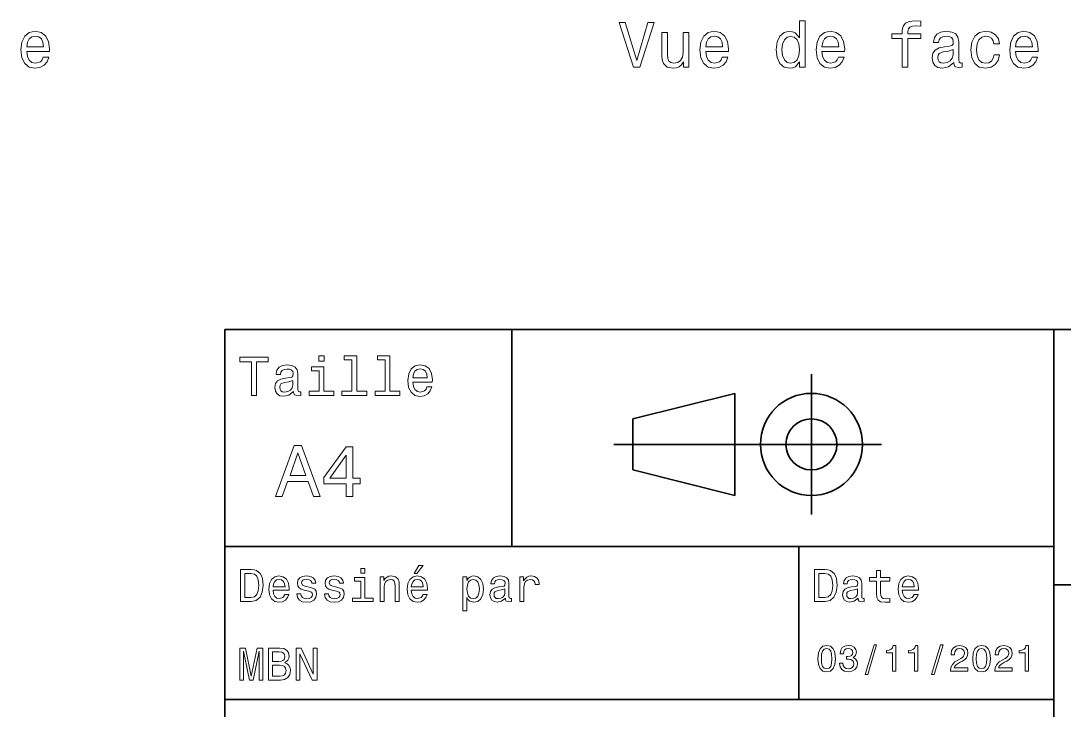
# Model space of a CAD drawing. Extents: x 0 to 297, y 0 to 210.
# Drawn here: x 81 to 162.8, y 40.2 to 94.2 of the extents above; entities that cross this region are included whole.
import ezdxf

# ---------------------------------------------------------------- set-up
doc = ezdxf.new("R2010")
doc.units = 0

msp = doc.modelspace()

# ---------------------------------------------------------------- linework, layer by layer
at = {"color": 7, "lineweight": 35}
for p, q in [((97, 10), (97, 70)), ((97, 70), (287, 70)), ((162, 10), (162, 70)), ((127.5, 61), (148.5, 61)), ((97, 53), (162, 53)), ((162, 50), (287, 50)), ((97, 41), (162, 41))]:
    msp.add_line(p, q, dxfattribs=at)
at = {"color": 7, "lineweight": 35, "ltscale": 0.425}
msp.add_line((119.5, 53), (119.5, 70), dxfattribs=at)
at = {"color": 7, "lineweight": 35, "ltscale": 0.275}
msp.add_line((143, 55.5), (143, 66.5), dxfattribs=at)
at = {"color": 7, "lineweight": 35, "ltscale": 0.206155}
for p, q in [((129, 63), (137, 65)), ((137, 57), (129, 59))]:
    msp.add_line(p, q, dxfattribs=at)
at = {"color": 7, "lineweight": 35, "ltscale": 0.2}
msp.add_line((137, 65), (137, 57), dxfattribs=at)
at = {"color": 7, "lineweight": 35, "ltscale": 0.1}
msp.add_line((129, 59), (129, 63), dxfattribs=at)
at = {"color": 7, "lineweight": 35, "ltscale": 0.3}
msp.add_line((142, 41), (142, 53), dxfattribs=at)
at = {"color": 7, "lineweight": 13}
for points in [[(130.178268, 94.077003), (129.300735, 91.096458), (128.39801, 94.077003), (127.9189, 94.077003), (129.048584, 90.57196), (129.552902, 90.57196), (130.657364, 94.077003)], [(142.065155, 90.990547), (142.065155, 90.57196), (142.508957, 90.57196), (142.508957, 94.193001), (142.07019, 94.193001), (142.07019, 92.866631), (141.7323, 93.249916), (141.525528, 93.340691), (141.288498, 93.375992), (140.859818, 93.275131), (140.526962, 92.992706), (140.310104, 92.538818), (140.234467, 91.928589), (140.310104, 91.318359), (140.526962, 90.859421), (140.859818, 90.57196), (141.288498, 90.476143), (141.525528, 90.511444), (141.737335, 90.602219)], [(150.124237, 92.811157), (150.124237, 90.57196), (150.568039, 90.57196), (150.568039, 92.811157), (151.576675, 92.811157), (151.576675, 93.189392), (150.568039, 93.189392), (150.568039, 93.35582), (150.603333, 93.557549), (150.71933, 93.693718), (150.916016, 93.774406), (151.198441, 93.804672), (151.576675, 93.7845), (151.576675, 94.167786), (151.097565, 94.193001), (150.663849, 94.147606), (150.361267, 94.011444), (150.179703, 93.774406), (150.124237, 93.436516), (150.124237, 93.189392), (149.312271, 93.189392), (149.312271, 92.811157)], [(81.47963, 91.797462), (83.254837, 91.797462), (83.259888, 92.004234), (83.179192, 92.584206), (82.957291, 93.017929), (82.604263, 93.280174), (82.135246, 93.375992), (81.676315, 93.275131), (81.323288, 92.992706), (81.096344, 92.533775), (81.015648, 91.928589), (81.091293, 91.308273), (81.318237, 90.854378), (81.666229, 90.57196), (82.120117, 90.476143), (82.513489, 90.541702), (82.836258, 90.713173), (83.073288, 90.985504), (83.209457, 91.348618), (82.770691, 91.348618), (82.679916, 91.146889), (82.54879, 90.99559), (82.175591, 90.874557), (81.888123, 90.930031), (81.671265, 91.106544), (81.53006, 91.394005), (81.47963, 91.782333)], [(133.380707, 93.280174), (132.936905, 93.280174), (132.936905, 91.716774), (132.886475, 91.353661), (132.740219, 91.091415), (132.513275, 90.930031), (132.215729, 90.879601), (131.978699, 90.919945), (131.827393, 91.040977), (131.741669, 91.247749), (131.721497, 91.54026), (131.721497, 93.280174), (131.277679, 93.280174), (131.277679, 91.499916), (131.292816, 91.141846), (131.388641, 90.844292), (131.681152, 90.57196), (132.150162, 90.476143), (132.402328, 90.511444), (132.619186, 90.602219), (132.805786, 90.75856), (132.957077, 90.985504), (132.957077, 90.57196), (133.380707, 90.57196)], [(134.717163, 91.797462), (136.492386, 91.797462), (136.497421, 92.004234), (136.416733, 92.584206), (136.194839, 93.017929), (135.841812, 93.280174), (135.372787, 93.375992), (134.913849, 93.275131), (134.560822, 92.992706), (134.333878, 92.533775), (134.253189, 91.928589), (134.328842, 91.308273), (134.555786, 90.854378), (134.903763, 90.57196), (135.357666, 90.476143), (135.751038, 90.541702), (136.073792, 90.713173), (136.310822, 90.985504), (136.446991, 91.348618), (136.00824, 91.348618), (135.91745, 91.146889), (135.786331, 90.99559), (135.413132, 90.874557), (135.125671, 90.930031), (134.908813, 91.106544), (134.767593, 91.394005), (134.717163, 91.782333)], [(143.825241, 91.797462), (145.600449, 91.797462), (145.605499, 92.004234), (145.524811, 92.584206), (145.302902, 93.017929), (144.949875, 93.280174), (144.480865, 93.375992), (144.021927, 93.275131), (143.6689, 92.992706), (143.441956, 92.533775), (143.361267, 91.928589), (143.436905, 91.308273), (143.663849, 90.854378), (144.011841, 90.57196), (144.465729, 90.476143), (144.8591, 90.541702), (145.18187, 90.713173), (145.4189, 90.985504), (145.555069, 91.348618), (145.116302, 91.348618), (145.025528, 91.146889), (144.894409, 90.99559), (144.52121, 90.874557), (144.233734, 90.930031), (144.016876, 91.106544), (143.875671, 91.394005), (143.825241, 91.782333)], [(154.153763, 90.924988), (154.153763, 90.909859), (154.178986, 90.738388), (154.254639, 90.617348), (154.572357, 90.52153), (154.819473, 90.561874), (154.819473, 90.904816), (154.713562, 90.889687), (154.572357, 90.955246), (154.547134, 91.156975), (154.547134, 92.55899), (154.486618, 92.917061), (154.310104, 93.16922), (154.002472, 93.320518), (153.568756, 93.375992), (153.145126, 93.315475), (152.832443, 93.144005), (152.635757, 92.876717), (152.57019, 92.523689), (152.57019, 92.493431), (152.968613, 92.493431), (153.003906, 92.705246), (153.114868, 92.856544), (153.296417, 92.947319), (153.553619, 92.98262), (153.800751, 92.957405), (153.977249, 92.88176), (154.08316, 92.750633), (154.118469, 92.569077), (154.098297, 92.357262), (154.017609, 92.251358), (153.815872, 92.20092), (153.437622, 92.160576), (153.003906, 92.069801), (152.696274, 91.908417), (152.514725, 91.656258), (152.459244, 91.283058), (152.509674, 90.950203), (152.666016, 90.703087), (152.918182, 90.546745), (153.266159, 90.491272), (153.735184, 90.597176)], [(157.305786, 92.382477), (157.744537, 92.382477), (157.653763, 92.785934), (157.436905, 93.103661), (157.099014, 93.300346), (156.660248, 93.375992), (156.176102, 93.275131), (155.807953, 92.992706), (155.575958, 92.533775), (155.49527, 91.918503), (155.570923, 91.308273), (155.797852, 90.854378), (156.15593, 90.57196), (156.645126, 90.476143), (157.078842, 90.551788), (157.416733, 90.763603), (157.648727, 91.096458), (157.749588, 91.54026), (157.325958, 91.54026), (157.250305, 91.257843), (157.1091, 91.046021), (156.907364, 90.914902), (156.660248, 90.874557), (156.352615, 90.940117), (156.130707, 91.141846), (155.994537, 91.469658), (155.949158, 91.933632), (155.994537, 92.38752), (156.135757, 92.715332), (156.362701, 92.917061), (156.660248, 92.987663), (156.922501, 92.942276), (157.119186, 92.826286), (157.250305, 92.634644)], [(159.005356, 91.797462), (160.780563, 91.797462), (160.785614, 92.004234), (160.704926, 92.584206), (160.483017, 93.017929), (160.12999, 93.280174), (159.660965, 93.375992), (159.202042, 93.275131), (158.849014, 92.992706), (158.62207, 92.533775), (158.541382, 91.928589), (158.61702, 91.308273), (158.843964, 90.854378), (159.191956, 90.57196), (159.645844, 90.476143), (160.039215, 90.541702), (160.361984, 90.713173), (160.599014, 90.985504), (160.735184, 91.348618), (160.296417, 91.348618), (160.205643, 91.146889), (160.074524, 90.99559), (159.701324, 90.874557), (159.413849, 90.930031), (159.196991, 91.106544), (159.055786, 91.394005), (159.005356, 91.782333)], [(81.47963, 92.170662), (81.535095, 92.518646), (81.671265, 92.775848), (81.878036, 92.93219), (82.150375, 92.987663), (82.417664, 92.93219), (82.624435, 92.775848), (82.750519, 92.518646), (82.795906, 92.170662)], [(134.717163, 92.170662), (134.772644, 92.518646), (134.908813, 92.775848), (135.115585, 92.93219), (135.387924, 92.987663), (135.655212, 92.93219), (135.861984, 92.775848), (135.988068, 92.518646), (136.033447, 92.170662)], [(141.364136, 92.977577), (141.656647, 92.906975), (141.878555, 92.710289), (142.009674, 92.382477), (142.060104, 91.928589), (142.009674, 91.469658), (141.878555, 91.141846), (141.656647, 90.940117), (141.364136, 90.874557), (141.086761, 90.940117), (140.874954, 91.141846), (140.733734, 91.474701), (140.688354, 91.928589), (140.733734, 92.377434), (140.874954, 92.705246), (141.086761, 92.906975)], [(143.825241, 92.170662), (143.880707, 92.518646), (144.016876, 92.775848), (144.223648, 92.93219), (144.495987, 92.987663), (144.763275, 92.93219), (144.970047, 92.775848), (145.09613, 92.518646), (145.141525, 92.170662)], [(159.005356, 92.170662), (159.060822, 92.518646), (159.196991, 92.775848), (159.403763, 92.93219), (159.676102, 92.987663), (159.94339, 92.93219), (160.150162, 92.775848), (160.276245, 92.518646), (160.321625, 92.170662)], [(154.103333, 91.520088), (154.042816, 91.257843), (153.881439, 91.056107), (153.639359, 90.924988), (153.341812, 90.879601), (153.150162, 90.904816), (153.013992, 90.985504), (152.928268, 91.126717), (152.903046, 91.323402), (152.923218, 91.499916), (153.003906, 91.625992), (153.326675, 91.767204), (153.735184, 91.827721), (154.103333, 91.948761)], [(104.786743, 67.940918), (104.384727, 67.940918), (104.384727, 67.508644), (104.786743, 67.508644)], [(106.969742, 67.621033), (106.969742, 65.157059), (106.187317, 65.157059), (106.187317, 64.837173), (108.128242, 64.837173), (108.128242, 65.157059), (107.350143, 65.157059), (107.350143, 67.940918), (106.373199, 67.940918), (106.373199, 67.621033)], [(109.572044, 67.621033), (109.572044, 65.157059), (108.789627, 65.157059), (108.789627, 64.837173), (110.730545, 64.837173), (110.730545, 65.157059), (109.952454, 65.157059), (109.952454, 67.940918), (108.975502, 67.940918), (108.975502, 67.621033)], [(99.102303, 64.837173), (99.5, 64.837173), (99.5, 67.47406), (100.407784, 67.47406), (100.407784, 67.837173), (98.190201, 67.837173), (98.190201, 67.47406), (99.102303, 67.47406)], [(102.387611, 65.139771), (102.387611, 65.126801), (102.409225, 64.979828), (102.47406, 64.876076), (102.746399, 64.793945), (102.958214, 64.828529), (102.958214, 65.122475), (102.867432, 65.109505), (102.746399, 65.165703), (102.724785, 65.338615), (102.724785, 66.540344), (102.672913, 66.84726), (102.521614, 67.0634), (102.257927, 67.193085), (101.886169, 67.240631), (101.523056, 67.188759), (101.255043, 67.041786), (101.086456, 66.812675), (101.030258, 66.510086), (101.030258, 66.484146), (101.371758, 66.484146), (101.402016, 66.665703), (101.497116, 66.795387), (101.65274, 66.873199), (101.873199, 66.903458), (102.085014, 66.881844), (102.236313, 66.817001), (102.327087, 66.704605), (102.357346, 66.548988), (102.340057, 66.367432), (102.270897, 66.276657), (102.097984, 66.233429), (101.773773, 66.198845), (101.402016, 66.121033), (101.138329, 65.982704), (100.982712, 65.766571), (100.935158, 65.446686), (100.978386, 65.161385), (101.112389, 64.949562), (101.328529, 64.815559), (101.626801, 64.768013), (102.028816, 64.858788)], [(104.773773, 65.157059), (104.773773, 67.080688), (103.796829, 67.080688), (103.796829, 66.756485), (104.393372, 66.756485), (104.393372, 65.157059), (103.615273, 65.157059), (103.615273, 64.837173), (105.560516, 64.837173), (105.560516, 65.157059)], [(111.750717, 65.887604), (113.272339, 65.887604), (113.276657, 66.064842), (113.207497, 66.561958), (113.017288, 66.933716), (112.714699, 67.158501), (112.312683, 67.240631), (111.919312, 67.154175), (111.616714, 66.912102), (111.422188, 66.51873), (111.353027, 66), (111.41787, 65.4683), (111.612396, 65.079247), (111.91066, 64.837173), (112.299713, 64.755043), (112.636887, 64.811234), (112.913544, 64.958214), (113.116714, 65.191643), (113.233429, 65.502876), (112.857346, 65.502876), (112.779541, 65.329971), (112.667145, 65.200287), (112.34726, 65.096542), (112.100868, 65.144089), (111.914986, 65.295387), (111.793945, 65.541786), (111.750717, 65.874634)], [(111.750717, 66.207489), (111.798271, 66.50576), (111.914986, 66.726219), (112.092216, 66.860229), (112.325653, 66.907776), (112.554756, 66.860229), (112.731987, 66.726219), (112.840057, 66.50576), (112.878967, 66.207489)], [(102.344383, 65.649857), (102.292511, 65.425072), (102.154182, 65.252159), (101.946686, 65.139771), (101.691643, 65.100861), (101.527374, 65.122475), (101.41066, 65.191643), (101.337173, 65.312675), (101.315559, 65.481262), (101.332855, 65.632561), (101.402016, 65.740631), (101.678673, 65.861671), (102.028816, 65.913544), (102.344383, 66.017288)], [(100.982712, 56.9049), (101.51297, 56.9049), (101.933716, 58.080692), (103.530258, 58.080692), (103.951012, 56.9049), (104.492798, 56.9049), (103.028816, 60.910664), (102.440926, 60.910664)], [(106.521614, 56.9049), (107.040344, 56.9049), (107.040344, 57.896255), (107.610954, 57.896255), (107.610954, 58.357349), (107.040344, 58.357349), (107.040344, 60.818443), (106.515854, 60.818443), (104.763687, 58.403458), (104.763687, 57.896255), (106.521614, 57.896255)], [(102.118156, 58.570606), (102.734871, 60.334293), (103.351585, 58.570606)], [(105.247841, 58.357349), (106.521614, 60.149857), (106.521614, 58.357349)], [(99.080688, 51.190563), (98.248558, 51.190563), (98.248558, 48.690563), (99.080688, 48.690563), (99.473343, 48.769814), (99.765129, 49.011169), (99.945244, 49.40382), (100.010086, 49.940563), (99.952446, 50.488113), (99.880402, 50.70425), (99.779541, 50.877163), (99.487755, 51.111313), (99.296829, 51.168949)], [(99.055473, 50.891571), (99.329254, 50.837536), (99.516571, 50.671829), (99.628242, 50.376442), (99.664268, 49.940563), (99.624641, 49.519093), (99.51297, 49.223705), (99.322044, 49.047192), (99.055473, 48.989555), (98.583572, 48.989555), (98.583572, 50.891571)], [(107.992798, 51.27702), (107.657784, 51.27702), (107.657784, 50.916786), (107.992798, 50.916786)], [(111.84726, 50.88797), (112.059799, 50.88797), (112.560516, 51.500362), (112.207489, 51.500362)], [(144.080688, 51.190563), (143.248566, 51.190563), (143.248566, 48.690563), (144.080688, 48.690563), (144.473343, 48.769814), (144.765137, 49.011169), (144.945251, 49.40382), (145.010086, 49.940563), (144.952454, 50.488113), (144.880402, 50.70425), (144.779541, 50.877163), (144.487747, 51.111313), (144.296829, 51.168949)], [(144.055481, 50.891571), (144.329254, 50.837536), (144.516571, 50.671829), (144.628235, 50.376442), (144.664261, 49.940563), (144.624634, 49.519093), (144.51297, 49.223705), (144.322052, 49.047192), (144.055481, 48.989555), (143.583572, 48.989555), (143.583572, 50.891571)], [(148.100861, 50.289986), (148.100861, 49.320965), (148.122482, 49.007565), (148.223343, 48.791428), (148.425079, 48.665348), (148.767288, 48.62212), (149.141937, 48.640129), (149.141937, 48.913906), (148.868149, 48.892292), (148.619598, 48.921112), (148.486313, 49.011169), (148.42868, 49.162464), (148.417862, 49.375), (148.417862, 50.289986), (149.141937, 50.289986), (149.141937, 50.560158), (148.417862, 50.560158), (148.417862, 51.125721), (148.100861, 51.125721), (148.100861, 50.560158), (147.553314, 50.560158), (147.553314, 50.289986)], [(100.784584, 49.565922), (102.052597, 49.565922), (102.056198, 49.713619), (101.998558, 50.127884), (101.840057, 50.437683), (101.587898, 50.625), (101.252884, 50.693443), (100.925072, 50.621399), (100.672913, 50.41967), (100.510803, 50.091862), (100.453171, 49.659584), (100.507202, 49.216499), (100.669312, 48.892292), (100.91787, 48.690563), (101.242073, 48.62212), (101.523056, 48.668949), (101.753601, 48.791428), (101.922913, 48.98595), (102.020172, 49.245319), (101.706772, 49.245319), (101.64193, 49.101227), (101.548271, 48.993156), (101.2817, 48.9067), (101.07637, 48.946327), (100.921471, 49.072407), (100.820602, 49.27774), (100.784584, 49.555115)], [(100.784584, 49.832493), (100.824211, 50.081055), (100.921471, 50.264771), (101.069168, 50.376442), (101.263687, 50.416069), (101.454613, 50.376442), (101.602303, 50.264771), (101.69236, 50.081055), (101.724785, 49.832493)], [(103.623199, 49.818085), (103.317001, 49.890129), (103.090057, 49.972984), (103.014412, 50.142292), (103.036026, 50.261169), (103.111671, 50.347622), (103.234146, 50.401657), (103.41066, 50.423271), (103.579971, 50.401657), (103.713257, 50.336815), (103.799713, 50.239555), (103.835732, 50.109871), (104.145531, 50.109871), (104.145531, 50.117077), (104.091499, 50.351227), (103.943802, 50.534943), (103.713257, 50.650219), (103.41066, 50.693443), (103.104469, 50.650219), (102.881126, 50.531342), (102.740631, 50.354828), (102.697403, 50.131485), (102.729828, 49.915348), (102.830688, 49.76405), (102.996399, 49.655983), (103.237755, 49.580334), (103.590775, 49.493877), (103.806915, 49.40382), (103.864555, 49.331772), (103.886169, 49.223705), (103.853745, 49.09042), (103.767288, 48.989555), (103.626801, 48.924713), (103.439484, 48.903099), (103.241356, 48.924713), (103.09726, 49.000362), (103, 49.122841), (102.960373, 49.292149), (102.654175, 49.292149), (102.704613, 49.003963), (102.852303, 48.795029), (103.086456, 48.668949), (103.41066, 48.62212), (103.749283, 48.668949), (103.997841, 48.795029), (104.149139, 48.996758), (104.203171, 49.259727), (104.163544, 49.486671), (104.051872, 49.641571), (103.868156, 49.742435)], [(105.791786, 49.818085), (105.485588, 49.890129), (105.258644, 49.972984), (105.182999, 50.142292), (105.204613, 50.261169), (105.280258, 50.347622), (105.40274, 50.401657), (105.579254, 50.423271), (105.748558, 50.401657), (105.881844, 50.336815), (105.9683, 50.239555), (106.004326, 50.109871), (106.314117, 50.109871), (106.314117, 50.117077), (106.260086, 50.351227), (106.112396, 50.534943), (105.881844, 50.650219), (105.579254, 50.693443), (105.273056, 50.650219), (105.049713, 50.531342), (104.909225, 50.354828), (104.865997, 50.131485), (104.898415, 49.915348), (104.999283, 49.76405), (105.164986, 49.655983), (105.406342, 49.580334), (105.759369, 49.493877), (105.975502, 49.40382), (106.033142, 49.331772), (106.054756, 49.223705), (106.022339, 49.09042), (105.935883, 48.989555), (105.795387, 48.924713), (105.60807, 48.903099), (105.409943, 48.924713), (105.265854, 49.000362), (105.168587, 49.122841), (105.12896, 49.292149), (104.822769, 49.292149), (104.873199, 49.003963), (105.020897, 48.795029), (105.255043, 48.668949), (105.579254, 48.62212), (105.91787, 48.668949), (106.166428, 48.795029), (106.317726, 48.996758), (106.371758, 49.259727), (106.33213, 49.486671), (106.220459, 49.641571), (106.036743, 49.742435)], [(107.981987, 48.957134), (107.981987, 50.560158), (107.16787, 50.560158), (107.16787, 50.289986), (107.664986, 50.289986), (107.664986, 48.957134), (107.016571, 48.957134), (107.016571, 48.690563), (108.637611, 48.690563), (108.637611, 48.957134)], [(109.181557, 48.690563), (109.498558, 48.690563), (109.498558, 49.807278), (109.530983, 50.063042), (109.635445, 50.250362), (109.797546, 50.365635), (110.013687, 50.408863), (110.1866, 50.372841), (110.29467, 50.275578), (110.348701, 50.113472), (110.366714, 49.897335), (110.366714, 48.690563), (110.683716, 48.690563), (110.683716, 49.962177), (110.669312, 50.217941), (110.604469, 50.430477), (110.39193, 50.625), (110.060516, 50.693443), (109.876801, 50.668228), (109.721901, 50.599785), (109.588615, 50.484512), (109.484146, 50.329613), (109.484146, 50.625), (109.181557, 50.625)], [(111.627518, 49.565922), (112.895531, 49.565922), (112.899132, 49.713619), (112.841499, 50.127884), (112.682999, 50.437683), (112.430832, 50.625), (112.095825, 50.693443), (111.768013, 50.621399), (111.515854, 50.41967), (111.353745, 50.091862), (111.296112, 49.659584), (111.350143, 49.216499), (111.512245, 48.892292), (111.760803, 48.690563), (112.085014, 48.62212), (112.365997, 48.668949), (112.596542, 48.791428), (112.765854, 48.98595), (112.863113, 49.245319), (112.549713, 49.245319), (112.484871, 49.101227), (112.391212, 48.993156), (112.124641, 48.9067), (111.919312, 48.946327), (111.764412, 49.072407), (111.663544, 49.27774), (111.627518, 49.555115)], [(111.627518, 49.832493), (111.667145, 50.081055), (111.764412, 50.264771), (111.912102, 50.376442), (112.106628, 50.416069), (112.297546, 50.376442), (112.445244, 50.264771), (112.535301, 50.081055), (112.567726, 49.832493)], [(115.986313, 50.326012), (115.986313, 50.625), (115.669312, 50.625), (115.669312, 47.941284), (115.986313, 47.941284), (115.986313, 48.98595), (116.097984, 48.816643), (116.22406, 48.704971), (116.541069, 48.62212), (116.843658, 48.690563), (117.081413, 48.895893), (117.236313, 49.2201), (117.293945, 49.659584), (117.236313, 50.095463), (117.081413, 50.41967), (116.843658, 50.621399), (116.541069, 50.693443), (116.368156, 50.671829), (116.220459, 50.603386), (116.094383, 50.488113)], [(116.48703, 48.9067), (116.274498, 48.953533), (116.119598, 49.097622), (116.022339, 49.331772), (115.989914, 49.659584), (116.022339, 49.983791), (116.119598, 50.217941), (116.274498, 50.358429), (116.48703, 50.408863), (116.681557, 50.358429), (116.836456, 50.21434), (116.933716, 49.98019), (116.969742, 49.659584), (116.933716, 49.335377), (116.836456, 49.097622), (116.681557, 48.953533)], [(119.005043, 48.942726), (119.005043, 48.931919), (119.023056, 48.809441), (119.077087, 48.722984), (119.304031, 48.654541), (119.480545, 48.683357), (119.480545, 48.928314), (119.4049, 48.917507), (119.304031, 48.96434), (119.286026, 49.108429), (119.286026, 50.109871), (119.242798, 50.365635), (119.116714, 50.54575), (118.896973, 50.65382), (118.587173, 50.693443), (118.284584, 50.650219), (118.061241, 50.52774), (117.920746, 50.336815), (117.873917, 50.084656), (117.873917, 50.063042), (118.158501, 50.063042), (118.183716, 50.21434), (118.26297, 50.322407), (118.392654, 50.387249), (118.57637, 50.412464), (118.752884, 50.394455), (118.878967, 50.34042), (118.954613, 50.246758), (118.979828, 50.117077), (118.965416, 49.965778), (118.907784, 49.890129), (118.763687, 49.854107), (118.493515, 49.825291), (118.183716, 49.760448), (117.963974, 49.645176), (117.834297, 49.465057), (117.79467, 49.19849), (117.830688, 48.960735), (117.942368, 48.784222), (118.122482, 48.67255), (118.37104, 48.632927), (118.706055, 48.708576)], [(120.143372, 48.690563), (120.460373, 48.690563), (120.460373, 49.796471), (120.492798, 50.063042), (120.590057, 50.253963), (120.748558, 50.369236), (120.961098, 50.408863), (121.119598, 50.383648), (121.238472, 50.3116), (121.310516, 50.189121), (121.335739, 50.023415), (121.656342, 50.023415), (121.613113, 50.315205), (121.49424, 50.524136), (121.296112, 50.650219), (121.02594, 50.693443), (120.842224, 50.664627), (120.683716, 50.592579), (120.543228, 50.4701), (120.431557, 50.304398), (120.431557, 50.625), (120.143372, 50.625)], [(146.656342, 48.942726), (146.656342, 48.931919), (146.674347, 48.809441), (146.728394, 48.722984), (146.955338, 48.654541), (147.131851, 48.683357), (147.131851, 48.928314), (147.056198, 48.917507), (146.955338, 48.96434), (146.937317, 49.108429), (146.937317, 50.109871), (146.894089, 50.365635), (146.768005, 50.54575), (146.548264, 50.65382), (146.23848, 50.693443), (145.935883, 50.650219), (145.71254, 50.52774), (145.572052, 50.336815), (145.525223, 50.084656), (145.525223, 50.063042), (145.809799, 50.063042), (145.835022, 50.21434), (145.914261, 50.322407), (146.043945, 50.387249), (146.227661, 50.412464), (146.404175, 50.394455), (146.530258, 50.34042), (146.605911, 50.246758), (146.631119, 50.117077), (146.616714, 49.965778), (146.559082, 49.890129), (146.414978, 49.854107), (146.144806, 49.825291), (145.835022, 49.760448), (145.61528, 49.645176), (145.485596, 49.465057), (145.445969, 49.19849), (145.481995, 48.960735), (145.593658, 48.784222), (145.773773, 48.67255), (146.022339, 48.632927), (146.357346, 48.708576)], [(150.121765, 49.565922), (151.389771, 49.565922), (151.393372, 49.713619), (151.335739, 50.127884), (151.177231, 50.437683), (150.925079, 50.625), (150.590057, 50.693443), (150.262253, 50.621399), (150.010086, 50.41967), (149.847977, 50.091862), (149.790344, 49.659584), (149.844376, 49.216499), (150.006485, 48.892292), (150.255051, 48.690563), (150.579254, 48.62212), (150.860229, 48.668949), (151.090775, 48.791428), (151.260086, 48.98595), (151.357346, 49.245319), (151.043945, 49.245319), (150.979111, 49.101227), (150.885452, 48.993156), (150.618881, 48.9067), (150.413544, 48.946327), (150.258652, 49.072407), (150.157776, 49.27774), (150.121765, 49.555115)], [(150.121765, 49.832493), (150.161377, 50.081055), (150.258652, 50.264771), (150.406342, 50.376442), (150.600861, 50.416069), (150.791794, 50.376442), (150.939484, 50.264771), (151.029541, 50.081055), (151.061966, 49.832493)], [(118.969025, 49.367798), (118.925797, 49.180477), (118.810516, 49.036385), (118.637611, 48.942726), (118.425072, 48.910305), (118.288185, 48.928314), (118.190926, 48.98595), (118.129684, 49.086815), (118.111671, 49.227306), (118.126083, 49.353386), (118.183716, 49.443443), (118.414268, 49.544312), (118.706055, 49.587536), (118.969025, 49.673992)], [(146.620316, 49.367798), (146.577087, 49.180477), (146.461823, 49.036385), (146.28891, 48.942726), (146.07637, 48.910305), (145.939484, 48.928314), (145.842224, 48.98595), (145.780975, 49.086815), (145.76297, 49.227306), (145.777374, 49.353386), (145.835022, 49.443443), (146.065567, 49.544312), (146.357346, 49.587536), (146.620316, 49.673992)], [(98.183716, 42.530979), (98.461098, 42.530979), (98.461098, 44.80043), (98.929398, 42.530979), (99.239197, 42.530979), (99.703888, 44.80043), (99.703888, 42.530979), (99.984871, 42.530979), (99.984871, 45.030979), (99.545387, 45.030979), (99.084297, 42.826366), (98.626801, 45.030979), (98.183716, 45.030979)], [(101.703171, 43.881844), (101.95533, 44.090778), (102.020172, 44.231266), (102.041786, 44.404179), (101.994957, 44.674351), (101.854469, 44.868874), (101.627518, 44.987751), (101.310516, 45.030979), (100.420746, 45.030979), (100.420746, 42.530979), (101.360954, 42.530979), (101.695969, 42.581413), (101.944527, 42.729107), (102.099426, 42.963257), (102.153458, 43.280258), (102.12104, 43.492794), (102.034584, 43.669308), (101.894089, 43.798992)], [(102.600143, 42.530979), (102.899139, 42.530979), (102.899139, 44.580692), (103.857346, 42.530979), (104.242798, 42.530979), (104.242798, 45.030979), (103.940201, 45.030979), (103.940201, 42.981266), (102.992798, 45.030979), (102.600143, 45.030979)], [(143.498566, 44.201729), (143.541794, 43.749279), (143.677231, 43.426514), (143.893372, 43.230549), (144.193085, 43.167149), (144.489914, 43.230549), (144.706055, 43.426514), (144.838623, 43.749279), (144.884735, 44.201729), (144.838623, 44.651299), (144.783859, 44.829971), (144.706055, 44.976948), (144.489914, 45.172913), (144.193085, 45.239193), (143.893372, 45.172913), (143.677231, 44.974064), (143.541794, 44.651299)], [(143.775223, 44.201729), (143.798279, 44.550434), (143.870316, 44.801155), (144, 44.948128), (144.193085, 45), (144.383286, 44.948128), (144.51297, 44.801155), (144.585022, 44.550434), (144.608078, 44.201729), (144.585022, 43.850143), (144.51297, 43.599426), (144.383286, 43.45245), (144.193085, 43.403458), (144, 43.45245), (143.870316, 43.599426), (143.798279, 43.850143)], [(145.201736, 43.853027), (145.201736, 43.832855), (145.247849, 43.556198), (145.383286, 43.348705), (145.596542, 43.216141), (145.878967, 43.167149), (146.17868, 43.216141), (146.403458, 43.342941), (146.547562, 43.54467), (146.599426, 43.804035), (146.57637, 43.974064), (146.51297, 44.112392), (146.409225, 44.219021), (146.270905, 44.296829), (146.458221, 44.45245), (146.524506, 44.700291), (146.481277, 44.925072), (146.357361, 45.0951), (146.155624, 45.201729), (145.878967, 45.239193), (145.619598, 45.193085), (145.420761, 45.066284), (145.291077, 44.864555), (145.247849, 44.596542), (145.247849, 44.57637), (145.504333, 44.57637), (145.52739, 44.760807), (145.60231, 44.893372), (145.723343, 44.974064), (145.893372, 45.002884), (146.043228, 44.979828), (146.15274, 44.919308), (146.219025, 44.821327), (146.244965, 44.688763), (146.219025, 44.54755), (146.149857, 44.45245), (146.028824, 44.394814), (145.864563, 44.377522), (145.752167, 44.380405), (145.752167, 44.15274), (145.893372, 44.158501), (146.074936, 44.132565), (146.210373, 44.0634), (146.291077, 43.951008), (146.319885, 43.804035), (146.288193, 43.63689), (146.20462, 43.51297), (146.072052, 43.435158), (145.896255, 43.409222), (145.714706, 43.438042), (145.582138, 43.524498), (145.498566, 43.662827), (145.466858, 43.853027)], [(147.213257, 42.956772), (147.412109, 42.956772), (148.109512, 45.279541), (147.907791, 45.279541)], [(149.345825, 43.224785), (149.608078, 43.224785), (149.608078, 45.239193), (149.412109, 45.239193), (149.360229, 45.0634), (149.256485, 44.945248), (149.097992, 44.876083), (148.878967, 44.853027), (148.878967, 44.648415), (149.345825, 44.648415)], [(151.080688, 43.224785), (151.342941, 43.224785), (151.342941, 45.239193), (151.146973, 45.239193), (151.095108, 45.0634), (150.991364, 44.945248), (150.832855, 44.876083), (150.613831, 44.853027), (150.613831, 44.648415), (151.080688, 44.648415)], [(152.417877, 42.956772), (152.616714, 42.956772), (153.314133, 45.279541), (153.112396, 45.279541)], [(153.899139, 43.224785), (155.273773, 43.224785), (155.273773, 43.472622), (154.187317, 43.472622), (154.247849, 43.60807), (154.351593, 43.720463), (154.671478, 43.925072), (154.841507, 44.011528), (155.031708, 44.135448), (155.167145, 44.279541), (155.244965, 44.44957), (155.273773, 44.642651), (155.224792, 44.884727), (155.08934, 45.074928), (154.881851, 45.195965), (154.613831, 45.239193), (154.337173, 45.190201), (154.126801, 45.054756), (153.991364, 44.838619), (153.945251, 44.553314), (153.945251, 44.51297), (154.207504, 44.51297), (154.207504, 44.536022), (154.233429, 44.731991), (154.311249, 44.876083), (154.435165, 44.9683), (154.599426, 45), (154.766571, 44.971184), (154.890488, 44.899136), (154.971191, 44.786743), (155, 44.645535), (154.979828, 44.51297), (154.925079, 44.400578), (154.832855, 44.302593), (154.706055, 44.216141), (154.536026, 44.12392), (154.253601, 43.945248), (154.054764, 43.755043), (153.9366, 43.524498), (153.899139, 43.233429)], [(155.642654, 44.201729), (155.685883, 43.749279), (155.821335, 43.426514), (156.037476, 43.230549), (156.337173, 43.167149), (156.634003, 43.230549), (156.850143, 43.426514), (156.982712, 43.749279), (157.028824, 44.201729), (156.982712, 44.651299), (156.927963, 44.829971), (156.850143, 44.976948), (156.634003, 45.172913), (156.337173, 45.239193), (156.037476, 45.172913), (155.821335, 44.974064), (155.685883, 44.651299)], [(155.919312, 44.201729), (155.942368, 44.550434), (156.01442, 44.801155), (156.144104, 44.948128), (156.337173, 45), (156.527374, 44.948128), (156.657059, 44.801155), (156.729111, 44.550434), (156.752167, 44.201729), (156.729111, 43.850143), (156.657059, 43.599426), (156.527374, 43.45245), (156.337173, 43.403458), (156.144104, 43.45245), (156.01442, 43.599426), (155.942368, 43.850143)], [(157.368881, 43.224785), (158.743515, 43.224785), (158.743515, 43.472622), (157.657059, 43.472622), (157.71759, 43.60807), (157.821335, 43.720463), (158.14122, 43.925072), (158.311249, 44.011528), (158.50145, 44.135448), (158.636887, 44.279541), (158.714706, 44.44957), (158.743515, 44.642651), (158.694534, 44.884727), (158.559082, 45.074928), (158.351593, 45.195965), (158.083572, 45.239193), (157.806915, 45.190201), (157.596542, 45.054756), (157.461105, 44.838619), (157.414993, 44.553314), (157.414993, 44.51297), (157.677231, 44.51297), (157.677231, 44.536022), (157.703171, 44.731991), (157.780991, 44.876083), (157.904907, 44.9683), (158.069168, 45), (158.236313, 44.971184), (158.360229, 44.899136), (158.440918, 44.786743), (158.469742, 44.645535), (158.44957, 44.51297), (158.394821, 44.400578), (158.302597, 44.302593), (158.175797, 44.216141), (158.005768, 44.12392), (157.723343, 43.945248), (157.524506, 43.755043), (157.406342, 43.524498), (157.368881, 43.233429)], [(159.755051, 43.224785), (160.017288, 43.224785), (160.017288, 45.239193), (159.821335, 45.239193), (159.769455, 45.0634), (159.66571, 44.945248), (159.507202, 44.876083), (159.288193, 44.853027), (159.288193, 44.648415), (159.755051, 44.648415)], [(101.242073, 43.993515), (100.752159, 43.993515), (100.752159, 44.731987), (101.270897, 44.731987), (101.465416, 44.710373), (101.602303, 44.645531), (101.685158, 44.533859), (101.713974, 44.368156), (101.681557, 44.20245), (101.5951, 44.087173), (101.447403, 44.015129)], [(101.321327, 42.829971), (100.752159, 42.829971), (100.752159, 43.690922), (101.288902, 43.690922), (101.515854, 43.665707), (101.677956, 43.590057), (101.775215, 43.460373), (101.80764, 43.273052), (101.775215, 43.074928), (101.685158, 42.938038), (101.533859, 42.855186)]]:
    msp.add_lwpolyline(points, close=True, dxfattribs=at)
at = {"color": 7, "lineweight": 35}
for radius in [4, 2]:
    msp.add_circle((143, 61), radius, dxfattribs=at)

doc.saveas('drawing.dxf')
